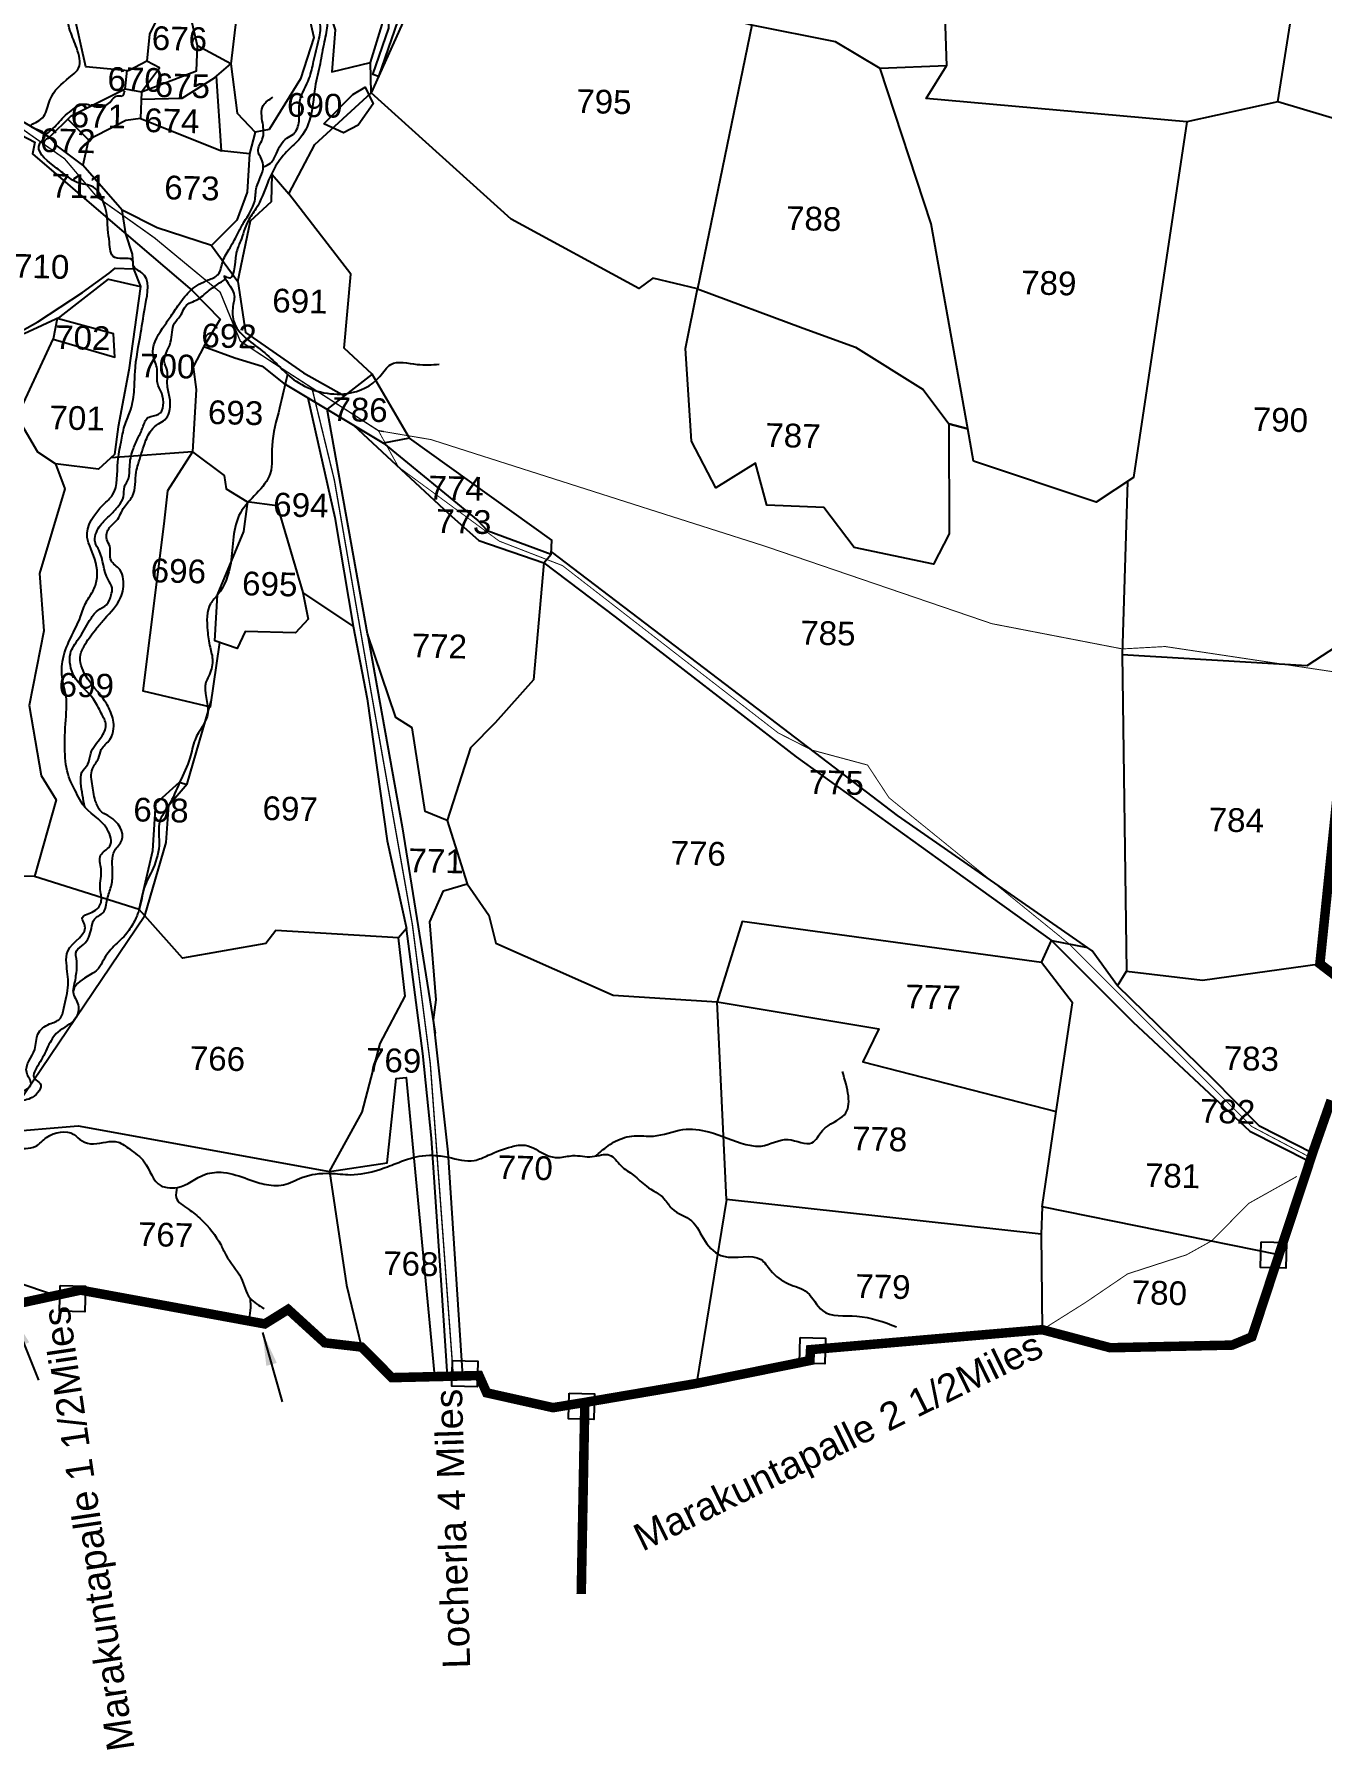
# Model space of a CAD drawing. Header units: feet. Extents: x 786471 to 797175, y 1568667 to 1582707.
# Drawn here: x 794198 to 795555, y 1571090 to 1572896 of the extents above; entities that cross this region are included whole.
import ezdxf
from ezdxf.enums import TextEntityAlignment as Align

# ---------------------------------------------------------------- set-up
doc = ezdxf.new("R2010")
doc.units = ezdxf.units.FT
doc.header["$LTSCALE"] = 15
doc.header["$MEASUREMENT"] = 0
doc.linetypes.add('HIDDEN2', pattern=[0.1875, 0.125, -0.0625])
for name, color, linetype in [('HILL', 17, 'Continuous'), ('PLOT', 7, 'Continuous'), ('PLOT NO', 7, 'Continuous'), ('ROADS', 6, 'Continuous'), ('TANKS-STREAM', 4, 'Continuous'), ('text2', 7, 'Continuous'), ('VILLAGE STONES', 240, 'Continuous')]:
    doc.layers.add(name, color=color, linetype=linetype)
doc.layers.add('VILLAGE BOUNDRY', color=5, linetype='HIDDEN2', lineweight=100)
doc.styles.get("Standard").update_dxf_attribs({"font": 'arial.ttf'})
doc.linetypes.add('DOTS', pattern='A,1e-06,-3,["●",Standard,S=3,R=0,X=-1.25,Y=-1.25],-3', length=6.000001)
doc.dimstyles.get("Standard").update_dxf_attribs({"dimtxt": 0.18, "dimasz": 35, "dimexe": 0.18, "dimexo": 0.0625, "dimgap": 0.09, "dimtad": 0, "dimtih": 1, "dimtoh": 1, "dimdec": 4, "dimzin": 0, "dimdsep": 46, "dimtxsty": 'Standard', "dimcen": 0.09, "dimadec": 0, "dimazin": 0, "dimtfac": 1, "dimtdec": 4, "dimtofl": 0, "dimtmove": 0, "dimatfit": 3, "dimfxl": 1, "dimtolj": 1, "dimtzin": 0, "dimarcsym": 0})

msp = doc.modelspace()

# ---------------------------------------------------------------- linework, layer by layer
at = {"layer": 'HILL', "lineweight": -2}
for points in [[(794529.3, 1573104.5), (794553.4, 1573113.5), (794573.4, 1573156.3), (794572.9, 1573178.2), (794634.9, 1573165.3), (794641.3, 1573161.8), (794629.9, 1573087.5), (794620.6, 1573023.1), (794605, 1572963.7), (794588.2, 1572930.3), (794560.9, 1572851.9), (794555, 1572854), (794572, 1572902.9), (794574.8, 1573003.7), (794575.6, 1573029), (794581.9, 1573048.2), (794584.1, 1573080.7), (794531.6, 1573096.8), (794529.3, 1573104.5)], [(794503.6, 1572802.1), (794534.1, 1572833), (794547, 1572840.9), (794555.3, 1572823.1), (794539.7, 1572800.7), (794524.3, 1572792.8), (794503.6, 1572802.1)]]:
    msp.add_lwpolyline(points, dxfattribs=at)
at = {"layer": 'PLOT', "lineweight": -2}
for points in [[(794644.7, 1573174.5), (794625.1, 1572994.1), (794553.2, 1572835), (794552.6, 1572866.7), (794564.9, 1572906.7), (794563.9, 1573041.3), (794574.6, 1573048.2), (794573.4, 1573081.2), (794510.5, 1573092.3)], [(794427, 1573046.6), (794405.4, 1572865.5), (794370.4, 1572884.4), (794363.6, 1572913.2), (794372, 1572994.3)], [(794456.2, 1573043.5), (794487.8, 1572914.6), (794493, 1572893.1), (794478.8, 1572849.6), (794445.7, 1572796.3), (794431.2, 1572793.3)], [(794477.4, 1573040.3), (794491.6, 1572972.9), (794515.5, 1572901.3), (794511.8, 1572857), (794552.6, 1572866.7)], [(794330.6, 1573001.9), (794339.3, 1572936.8), (794319.6, 1572896.8), (794317.1, 1572868.3), (794297.5, 1572858.1), (794252.8, 1572862.3), (794241.6, 1572912.4), (794242.7, 1572960.9), (794235.3, 1572988.1), (794241.3, 1573033.9)], [(795012, 1573007.3), (795155.1, 1572988.9), (795159.5, 1572863.2)], [(795508.5, 1572825.2), (795412.7, 1572804.3), (795138.1, 1572828.8), (795159.5, 1572863.2), (795089.5, 1572860.4), (795042.5, 1572888.7), (794954.2, 1572906), (794625.1, 1572994.1)], [(795609.5, 1572795.1), (795508.5, 1572825.2), (795533.9, 1572985.5)], [(794148.9, 1572952.2), (794140.9, 1572950.9), (794126.3, 1572929.6), (794107.7, 1572931.8), (794100.1, 1572908.5), (794108.5, 1572821.2), (794126.7, 1572811), (794163.9, 1572813.1), (794179.7, 1572808.6), (794214.4, 1572788.1), (794237.2, 1572810.6), (794294.3, 1572839.1), (794296.1, 1572858.3)], [(794954.2, 1572906), (794897, 1572628.5), (795008.3, 1572587), (795063.7, 1572566.8), (795135, 1572522.2), (795161.8, 1572486.2), (795181.9, 1572480.8)], [(794311.3, 1572836), (794369.2, 1572858.1), (794370.4, 1572884.4)], [(794310.9, 1572828.1), (794354.2, 1572829.1), (794388.3, 1572850.8), (794405.4, 1572865.5)], [(794311.2, 1572836), (794330.3, 1572861.1), (794317.1, 1572868.3)], [(794405.4, 1572865.5), (794412.1, 1572813.5), (794431.2, 1572793.3), (794425, 1572770.6), (794395.7, 1572773.7), (794390.3, 1572852.5)], [(795412.7, 1572804.3), (795356.5, 1572429.8), (795317, 1572403.7), (795187.9, 1572446.7), (795181.9, 1572480.8), (795143.4, 1572696.8), (795089.5, 1572860.4)], [(794294.3, 1572839.1), (794311.2, 1572836), (794310.2, 1572807.7), (794295, 1572805.8), (794255.5, 1572785.2), (794233.8, 1572807.2)], [(794385.2, 1572673.9), (794412.9, 1572636.1), (794426.2, 1572700.1), (794448.4, 1572720.3), (794449.1, 1572748.7), (794466.4, 1572728.6), (794493.9, 1572780.5), (794553.2, 1572835)], [(795181.9, 1572480.8), (795161.8, 1572486.2), (795162.4, 1572370.3), (795145.9, 1572338.2), (795062.1, 1572356), (795030.1, 1572398.1), (794970, 1572400.5), (794958.3, 1572444.6), (794916.3, 1572418.6), (794890.7, 1572468), (794884.6, 1572565.6), (794897, 1572628.5), (794849.9, 1572639.6), (794835.4, 1572628.6), (794700.7, 1572701.8), (794553.2, 1572835)], [(794161, 1572802.4), (794199.1, 1572782.9), (794196.4, 1572770.6), (794278.3, 1572700.4), (794364.6, 1572626.6), (794394.1, 1572596.5), (794376.9, 1572567.6), (794409.8, 1572555.7), (794438.4, 1572546.8), (794461.1, 1572529.1), (794566.4, 1572465.7), (794665.6, 1572384.2), (794675.6, 1572374), (794742.9, 1572349), (794743.8, 1572363.5), (794593.6, 1572471.2), (794566.4, 1572465.7)], [(794310.2, 1572807.7), (794395.7, 1572773.7)], [(794255.5, 1572785.2), (794249.6, 1572758.5), (794222.8, 1572778.8), (794214.4, 1572788.1)], [(794425, 1572770.6), (794422.6, 1572730.3), (794411.6, 1572700.8), (794385.2, 1572673.9), (794327.8, 1572692.6), (794291.1, 1572711.1), (794249.6, 1572758.5)], [(794554.3, 1572538.6), (794525, 1572566), (794532, 1572643.9), (794466.4, 1572728.6)], [(794302.9, 1572649.5), (794302, 1572665), (794294.7, 1572686.4), (794291.1, 1572711.1)], [(794137, 1572548.4), (794148.3, 1572547.7), (794165.6, 1572561.2), (794179.7, 1572581), (794202.1, 1572593.5), (794249, 1572624.5), (794277.1, 1572644.9), (794283.7, 1572650.3), (794302.9, 1572649.5), (794310.4, 1572630.9)], [(794187.6, 1572581.3), (794225.5, 1572598.8), (794276.7, 1572638.7), (794310.4, 1572630.9), (794297.9, 1572542.6), (794286.9, 1572483), (794283, 1572453.8), (794266.1, 1572438.6), (794220.9, 1572443.9), (794202.1, 1572456.2), (794180.4, 1572493.5), (794218.3, 1572575.3), (794283.4, 1572556.4), (794282, 1572581.1), (794222.5, 1572597.3), (794218.3, 1572575.3)], [(794412.9, 1572636.1), (794420.9, 1572582.4), (794482, 1572540), (794525.2, 1572515.8)], [(794376.9, 1572567.6), (794365.6, 1572546.2), (794369.1, 1572522.3), (794365.2, 1572456.6), (794278.9, 1572450.2)], [(794593.6, 1572471.2), (794554.3, 1572538.6), (794506.9, 1572501.5)], [(794486.6, 1572513.7), (794515, 1572387.5), (794534.4, 1572273.1), (794481.2, 1572308.5)], [(794633.4, 1572068.2), (794610.3, 1572077.9), (794596.5, 1572165.8), (794579.2, 1572177), (794549.4, 1572265), (794506.9, 1572501.5)], [(794534.6, 1572484.9), (794634.7, 1572391.6), (794666.6, 1572363.3), (794735.1, 1572339.8), (794742.9, 1572349)], [(794220.9, 1572443.9), (794230.4, 1572417.7), (794203.9, 1572328.7), (794208.5, 1572268), (794193.1, 1572189.6), (794205.6, 1572115.9), (794221.5, 1572090.2), (794198.6, 1572009.4), (794159.6, 1572010.4), (794146.6, 1571970.6), (794060.2, 1571999.3), (794066.2, 1572025.5)], [(794365.2, 1572456.6), (794338.6, 1572415.5), (794334.9, 1572380.7), (794312.6, 1572204.8), (794383.9, 1572188), (794394, 1572255.8)], [(794365.2, 1572456.6), (794398.4, 1572431.8), (794400.4, 1572417.8), (794422.2, 1572404.5), (794454.2, 1572400.2), (794481.2, 1572308.5), (794486.9, 1572280.4), (794473.7, 1572266.1), (794420.7, 1572267.4), (794412.2, 1572249.6), (794388.5, 1572257.7), (794391.4, 1572306), (794419.2, 1572372.8), (794423.4, 1572404.3)], [(795350.1, 1572425.6), (795344.5, 1572243.2), (795539.4, 1572231.6), (795618, 1572283)], [(795339.4, 1571894.3), (795312.9, 1571931.1), (795107.9, 1572073.6), (794926.9, 1572211.7), (794743.1, 1572351.8)], [(794735.1, 1572339.8), (794724.2, 1572216.7), (794683.8, 1572171.1), (794658, 1572145), (794633.4, 1572068.2), (794654.3, 1572001.8)], [(794735.1, 1572339.8), (794810.5, 1572282.8), (795001, 1572135.6), (795168, 1572015.2), (795269.9, 1571941.8), (795307.9, 1571934.6)], [(794534.4, 1572273.1), (794549.1, 1572196.5), (794570.1, 1572047), (794590.4, 1571954.7), (794582.2, 1571944.9), (794452.7, 1571952.5), (794442.4, 1571938.8), (794354.4, 1571923.4), (794314.9, 1571967.8), (794337.3, 1572045.3), (794340.2, 1572084.5), (794359.3, 1572107), (794384.8, 1572194.1)], [(794549.4, 1572265), (794585.8, 1572061.6), (794620.6, 1571844.4)], [(795344.5, 1572243.2), (795348.9, 1571909.7), (795429.1, 1571900.1), (795552.8, 1571917.4)], [(794308.9, 1571974.6), (794323.1, 1572036.6), (794326.6, 1572086.4), (794351.5, 1572108.7), (794359.1, 1572106.4)], [(794314.9, 1571967.8), (794308.9, 1571974.6), (794198.6, 1572009.4)], [(794649.7, 1571483.3), (794634.3, 1571719.1), (794619.1, 1571858.5), (794621.9, 1571879.3), (794615.1, 1571961.5), (794629.6, 1571994.2), (794654.3, 1572001.8), (794677.4, 1571968.5), (794684.5, 1571939.1), (794808.4, 1571884.3), (794917.8, 1571877.5)], [(794314.9, 1571967.8), (794160.3, 1571739.8), (794244.7, 1571746.6), (794509.4, 1571698.5), (794543.8, 1571761.3), (794562.7, 1571833.5), (794589.2, 1571883.5), (794582.2, 1571944.9)], [(794633.8, 1571482.9), (794627.4, 1571578.8), (794617, 1571733.8), (794607.9, 1571822.8), (794590.4, 1571954.7)], [(795259.5, 1571918.9), (794944.2, 1571962), (794917.8, 1571877.5), (795088.1, 1571849), (795071.4, 1571814), (795275.1, 1571761.7)], [(795260.1, 1571661.6), (795275.1, 1571761.7), (795292.2, 1571876.4), (795259.5, 1571918.9), (795269.9, 1571941.8)], [(795269.9, 1571941.8), (795355.7, 1571856.3), (795479.1, 1571741.1), (795542.2, 1571709.2)], [(795545, 1571717.9), (795489.1, 1571746.5), (795439.2, 1571796.9), (795339.4, 1571894.3), (795348.9, 1571909.7)], [(794927.6, 1571669), (794917.8, 1571877.5)], [(794509.4, 1571698.5), (794570.1, 1571707.9), (794579.8, 1571796.6), (794590.1, 1571797.8), (794614.7, 1571539.1), (794619.7, 1571486.8)], [(794160.3, 1571739.8), (794160.4, 1571599.2), (794162.9, 1571588.2), (794221.5, 1571568.2)], [(794509.4, 1571698.5), (794527.3, 1571578.8), (794543.2, 1571513.7)], [(795259, 1571632.6), (794927.6, 1571669), (794896, 1571475.3)], [(795509.7, 1571611), (795260.1, 1571661.6), (795259, 1571632.6), (795260.3, 1571532)]]:
    msp.add_lwpolyline(points, dxfattribs=at)
at = {"layer": 'ROADS', "linetype": 'HIDDEN2', "lineweight": -2, "ltscale": 10, "const_width": 1.5}
for points in [[(794072.6, 1572887.4), (794112.2, 1572811.5), (794123.8, 1572806.1), (794158, 1572807.5), (794178.2, 1572802), (794230.3, 1572765.4), (794264.2, 1572725.3), (794325, 1572682.1), (794394.2, 1572624.9), (794404.2, 1572600.4), (794415.4, 1572573.3), (794460.7, 1572543.5), (794560.9, 1572479), (794566.6, 1572478)], [(794639.7, 1571485.1), (794615.6, 1571812), (794596.7, 1571958.8), (794553.1, 1572204.6), (794514.5, 1572427), (794490.8, 1572524.3)]]:
    msp.add_lwpolyline(points, dxfattribs=at)
at = {"layer": 'ROADS', "linetype": 'DOTS', "lineweight": -3, "ltscale": 0.25, "const_width": 1}
for points in [[(795543.4, 1571713.1), (795480.5, 1571746.3), (795288.9, 1571938.2), (795098.9, 1572092.3), (795076.2, 1572126.8), (795017.4, 1572142.6), (794982.1, 1572160.6), (794754.8, 1572336.9), (794688.3, 1572362.6), (794582, 1572440.8), (794560.9, 1572479)], [(794566.6, 1572478), (794616.3, 1572469.6), (794665.4, 1572453.9), (794848, 1572395.6), (794967.6, 1572357.5), (795207.1, 1572275.7), (795344.7, 1572249.1), (795389.8, 1572251.6), (795592.4, 1572221.2)], [(795260.3, 1571532), (795305.6, 1571560.5), (795350.2, 1571590.8), (795412.3, 1571610.9), (795438.6, 1571625.5), (795478.1, 1571665.2), (795528.6, 1571693.5)]]:
    msp.add_lwpolyline(points, dxfattribs=at)
at = {"layer": 'TANKS-STREAM', "lineweight": -2}
for points in [[(794439.6, 1572756.8), (794447.1, 1572760.8), (794453.4, 1572771.1), (794464.5, 1572787.1), (794471.3, 1572791.3), (794477.3, 1572805.1), (794477.4, 1572814.9), (794478.2, 1572826.1), (794488.1, 1572850.3), (794492.7, 1572867.8), (794498.2, 1572891.1), (794498.7, 1572909.4), (794495.7, 1572914.9), (794493.9, 1572923.9), (794486, 1572952.7), (794483.1, 1572961), (794479.9, 1572977.9), (794471.9, 1573004), (794469.7, 1573015.4), (794461.6, 1573042.7), (794462.9, 1573053.6), (794462.7, 1573077.6), (794467, 1573096), (794479.4, 1573107.4), (794486.9, 1573119.4), (794490, 1573142.9), (794493.9, 1573164.3), (794488.2, 1573179.8), (794484.9, 1573197.9), (794497.4, 1573238.4), (794495.6, 1573245.8), (794489.4, 1573262.7), (794486.2, 1573274.5), (794476.4, 1573298.3), (794470.5, 1573326.3), (794462.1, 1573336.5), (794462.2, 1573353.7), (794462.2, 1573370.7), (794459.2, 1573387.7), (794447.2, 1573384.9), (794427.2, 1573384.3), (794396.7, 1573386.6), (794388.2, 1573377.4), (794373.7, 1573368.1), (794350.1, 1573367.1), (794326.8, 1573370.3), (794313.1, 1573366.3), (794286.8, 1573350.3), (794230.9, 1573339), (794213.9, 1573342.9), (794199.4, 1573343.6), (794198.2, 1573343.2), (794144.2, 1573347.5), (794134.1, 1573353.6), (794127, 1573350.8), (794109, 1573356.4), (794091.9, 1573351.6), (794061.1, 1573338.9), (794055.1, 1573349.8), (794060.5, 1573359.8), (794057.3, 1573388.4), (794046.3, 1573418.6), (794039.8, 1573449), (794038.3, 1573467.2), (794022.6, 1573478), (794001.5, 1573491.6), (793983.9, 1573514.1), (793964, 1573541.7), (793940.8, 1573578), (793937.8, 1573613.3), (793944.2, 1573642.4), (793969.1, 1573659.6), (793964.9, 1573675.1)], [(794104.6, 1571737.8), (794110.7, 1571749.2), (794148.6, 1571762.5), (794158.2, 1571771.7), (794179.8, 1571781.3), (794195, 1571791), (794190.4, 1571802.8), (794198.9, 1571827.3), (794202.1, 1571843.4), (794214.5, 1571854.1), (794225.1, 1571859.2), (794229.5, 1571870.6), (794234, 1571895.3), (794232.3, 1571918.2), (794233.7, 1571930.8), (794251.4, 1571959.1), (794248.9, 1571965), (794259.4, 1571971.9), (794268.7, 1571982), (794267.7, 1571997.5), (794268.8, 1572017.3), (794268.2, 1572031.7), (794277.8, 1572041.2), (794275.1, 1572059.2), (794249.1, 1572085.6), (794243.7, 1572095.4), (794233.9, 1572117.3), (794230.6, 1572145), (794231.8, 1572178.4), (794232.2, 1572196.2), (794228.4, 1572215.2), (794227.7, 1572232.9), (794234.9, 1572256.8), (794247.2, 1572283.2), (794253.3, 1572298.8), (794260.8, 1572311.3), (794264.5, 1572324.2), (794258, 1572354.9), (794254.1, 1572366.6), (794271.1, 1572400.9), (794280.9, 1572411.5), (794286.4, 1572446.3), (794289.8, 1572466.7), (794293.5, 1572483.7), (794299.1, 1572498.6), (794303.5, 1572519.7), (794304.5, 1572540.9), (794310.7, 1572582.4), (794315.5, 1572611.8), (794311.7, 1572645.3), (794302.7, 1572653.4), (794302.5, 1572657.2), (794283.1, 1572661.5), (794277.5, 1572677.4), (794276, 1572690.9), (794274.4, 1572708.8), (794271, 1572720.3), (794260.7, 1572735.5), (794243, 1572740.6), (794231.8, 1572747.9), (794218, 1572758.5), (794204.2, 1572781.6), (794209.7, 1572790.8), (794194.6, 1572799.8), (794205, 1572806.7), (794210.4, 1572814.1), (794216.7, 1572831.4), (794238.4, 1572853.5), (794245, 1572860.8), (794243.1, 1572881.8), (794236.3, 1572899.9), (794232.8, 1572927.9), (794237.6, 1572948.9), (794236.6, 1572968.3), (794232.1, 1572982.2), (794229.3, 1573000.7), (794231.9, 1573025.6), (794236.8, 1573036.5), (794229.6, 1573048), (794221.3, 1573058), (794211.5, 1573079.8), (794198.1, 1573092.2)], [(794463.5, 1573087.2), (794470.1, 1573075.1), (794467.8, 1573063.4), (794462.3, 1573049.2), (794474.8, 1573027.7), (794482.9, 1572993.8), (794488.7, 1572969.6), (794494.4, 1572952.3), (794500.5, 1572930.8), (794506.8, 1572907.9), (794503.9, 1572888.6), (794499.4, 1572865.4), (794494.2, 1572841), (794488.1, 1572805.1), (794475, 1572783.1), (794466.1, 1572774.7), (794452.6, 1572757.5), (794444.3, 1572740.6), (794431.9, 1572712.6), (794423.6, 1572699.7), (794415.6, 1572678.5), (794411.1, 1572665.5), (794401.6, 1572640.2), (794399.3, 1572641.5), (794408, 1572625.3), (794408, 1572612), (794408.4, 1572594.8), (794441.3, 1572560.8), (794474.2, 1572531.1), (794528.2, 1572518.2), (794562.3, 1572536), (794574, 1572548.8), (794601.6, 1572548.8), (794625.1, 1572548.9)], [(794209.7, 1572790.4), (794216.6, 1572795.9), (794229.5, 1572809.5), (794237.7, 1572816.3), (794250.5, 1572823), (794263.7, 1572820.2), (794276.5, 1572823.5), (794287.9, 1572831.8), (794290.6, 1572831.4), (794293.7, 1572837)], [(794251.5, 1572082.5), (794247.5, 1572107.8), (794248.6, 1572119.3), (794254.7, 1572127.6), (794257.9, 1572139), (794268.7, 1572156), (794273.8, 1572168.8), (794269, 1572181.3), (794260.6, 1572196.2), (794240.1, 1572220.7), (794236.4, 1572231.5), (794236.4, 1572244.4), (794245, 1572259.7), (794256.7, 1572278.9), (794265.4, 1572289.7), (794274.6, 1572295.7), (794279.4, 1572306), (794280.4, 1572313.3), (794276.1, 1572322.2), (794266.7, 1572352.6), (794262.6, 1572361.4), (794266.9, 1572377.8), (794277.2, 1572389), (794287.2, 1572399.8), (794292.4, 1572409.4), (794293.4, 1572419.8), (794297.6, 1572428.4), (794298.9, 1572441.2), (794302.2, 1572458.3), (794307.5, 1572471), (794312.7, 1572482.3), (794318.5, 1572492.9), (794329.3, 1572496.2), (794332.6, 1572518.4), (794328.1, 1572529.4), (794327.7, 1572543.8), (794323.5, 1572558.5), (794333.6, 1572586.9), (794341.4, 1572598.4), (794350.9, 1572612.2), (794363.8, 1572627.3), (794381.5, 1572637.7), (794391.8, 1572643.2), (794397.1, 1572657.6), (794404.7, 1572671.7), (794413.4, 1572688.1), (794419.2, 1572698.6), (794430.6, 1572720.9), (794432.6, 1572735.4), (794439.6, 1572757), (794437.7, 1572765.1), (794434.1, 1572773.7), (794438.6, 1572785.7), (794439, 1572803), (794439.6, 1572821.6), (794449.8, 1572830.2)], [(794239.4, 1571888.7), (794242.3, 1571904.6), (794243.1, 1571920), (794243, 1571931.1), (794250.4, 1571937.8), (794258.5, 1571954.7), (794261.8, 1571964.5), (794270.9, 1571971.5), (794275.2, 1571985.2), (794279.3, 1571998.7), (794280.9, 1572012.8), (794283.2, 1572036.7), (794290.7, 1572047.6), (794278.1, 1572072.3), (794269.6, 1572077.2), (794263.4, 1572087.2), (794259.6, 1572104.8), (794259.6, 1572122.8), (794265.9, 1572133.6), (794268.9, 1572143), (794278, 1572153.7), (794282, 1572165.3), (794279.1, 1572182.2), (794272.5, 1572194.5), (794252.5, 1572221), (794247.1, 1572242.8), (794252, 1572254), (794264.4, 1572271.3), (794272.6, 1572281), (794289.3, 1572303), (794292.1, 1572322.5), (794288.4, 1572332.6), (794279.3, 1572342.3), (794277.8, 1572357.2), (794274.8, 1572364.4), (794277.7, 1572376.9), (794285, 1572384.3), (794293.3, 1572398.8), (794301.8, 1572410.1), (794305.7, 1572435.2), (794307.8, 1572443.5), (794314.7, 1572465.4), (794321.5, 1572479.3), (794329.2, 1572486.2), (794335.9, 1572490.5), (794340.4, 1572498.1), (794341.2, 1572512.8), (794338.6, 1572526.5), (794337.6, 1572544.8), (794335.8, 1572549.4), (794342, 1572572.1), (794346.1, 1572592.2), (794352.1, 1572599.8), (794360, 1572612.4), (794367.2, 1572615.6), (794380.7, 1572625.1), (794391.6, 1572633.2), (794399.7, 1572638.6)], [(794465, 1572538.3), (794456.8, 1572502.7), (794448.9, 1572463), (794446.9, 1572434), (794415.5, 1572392.4), (794405.3, 1572339.4), (794391.4, 1572306), (794384.2, 1572296.9), (794380.9, 1572268.4), (794383.5, 1572251), (794386.2, 1572236.6), (794381.9, 1572220.2), (794379.1, 1572213.9), (794381.1, 1572181.6), (794367.7, 1572153.5), (794362.4, 1572134.1), (794351.5, 1572108.7), (794340.2, 1572084.5), (794330.4, 1572067), (794329.9, 1572045.8), (794323.6, 1572018.2), (794314.2, 1571997.5), (794308.9, 1571974.6), (794303.8, 1571962.4), (794295.9, 1571949.6), (794282.2, 1571935.9), (794271.2, 1571921.3), (794266.2, 1571912.6), (794254.1, 1571904.1), (794239.4, 1571887.4), (794244.6, 1571874.1), (794241.8, 1571860), (794223.2, 1571845.5), (794212.8, 1571830.2), (794208.3, 1571820.9), (794203.2, 1571811.9), (794198.7, 1571796.5), (794204.6, 1571791.4), (794196.3, 1571776.7), (794181.8, 1571771.6), (794172.6, 1571765.2), (794150.8, 1571764.3), (794145.2, 1571760.6), (794144.2, 1571733.9), (794147.6, 1571723.5), (794154.5, 1571720.9), (794177.4, 1571722.5), (794199.9, 1571725.3), (794211.4, 1571734.5), (794240.1, 1571737.7), (794248.7, 1571730.8), (794260.8, 1571727.8), (794286.7, 1571729.6), (794299, 1571722), (794314.2, 1571708.9), (794332.1, 1571683.6), (794338.4, 1571681.9), (794349.1, 1571681.9), (794378.6, 1571695.7), (794397.8, 1571697.6), (794423.2, 1571690.7), (794440.4, 1571685.4), (794460.8, 1571684.6), (794480.4, 1571692.3), (794509.7, 1571696.7), (794531.6, 1571695.3), (794561.3, 1571700.5), (794579.4, 1571707.1), (794603.9, 1571714.7), (794618.2, 1571715.7), (794634.6, 1571713.7), (794661.9, 1571710.3), (794676.6, 1571715.7), (794701.1, 1571724.8), (794715.6, 1571726.3), (794737.6, 1571716.1), (794750.6, 1571713.3), (794765.8, 1571715.4), (794786.2, 1571714.3), (794804.5, 1571716), (794816.4, 1571704.8), (794829.8, 1571694.7), (794843.2, 1571683.1), (794862.1, 1571669.8), (794870.1, 1571659.6), (794890.7, 1571646.7), (794905.1, 1571625.1), (794924.5, 1571609.3), (794964, 1571605.9), (794974.1, 1571594.7), (794992.9, 1571580.3), (795012.7, 1571571.3), (795028.7, 1571552.1), (795064.8, 1571546.3), (795106.8, 1571534.9)], [(794789.6, 1571714.8), (794802.9, 1571725.6), (794810.8, 1571730.5), (794830.4, 1571736.2), (794850.8, 1571736), (794881.7, 1571742.8), (794908.9, 1571740.4), (794948.1, 1571727.2), (794964.1, 1571725.5), (794992.5, 1571732.3), (795017.7, 1571728.9), (795028.9, 1571741.9), (795051.8, 1571758.4), (795049.8, 1571804.1)], [(794348.7, 1571681.9), (794347.9, 1571671.4), (794360.7, 1571659), (794374.2, 1571648.2), (794394.8, 1571621.6), (794400.1, 1571611), (794416.2, 1571586.4), (794425.8, 1571565.2), (794440.6, 1571554.4)], [(794425.7, 1571565.4), (794425.8, 1571552.2), (794423.8, 1571541.3)]]:
    msp.add_spline(points, degree=3, dxfattribs=at)
at = {"layer": 'VILLAGE BOUNDRY', "lineweight": -2, "ltscale": 25, "const_width": 10}
for points in [[(795572.2, 1572106), (795552.8, 1571917.4), (795569.9, 1571904.3)], [(795564.6, 1571773.7), (795544.9, 1571717.6), (795542, 1571708.6), (795509.7, 1571611), (795481.2, 1571524.5), (795460.3, 1571515.8), (795331.9, 1571513), (795260.3, 1571532), (795016.2, 1571511), (795015.5, 1571499.5), (794896.1, 1571475.4), (794778.4, 1571455.4), (794744.9, 1571449.9), (794675, 1571465.5), (794666.9, 1571483.7), (794575.1, 1571481.5), (794543.2, 1571513.7), (794504.4, 1571518.2), (794465.8, 1571553.4), (794441.2, 1571538.1), (794247.2, 1571573.7), (793934.1, 1571506.2)]]:
    msp.add_lwpolyline(points, dxfattribs=at)
at = {"layer": 'VILLAGE BOUNDRY', "linetype": 'ByBlock', "lineweight": -2, "ltscale": 25, "const_width": 10}
msp.add_lwpolyline([(794778.4, 1571455.4), (794774.6, 1571253.7)], dxfattribs=at)
at = {"layer": 'VILLAGE STONES', "lineweight": -2}
for points in [[(795490.9, 1571624.7), (795517.6, 1571624), (795516.9, 1571596.9), (795490.2, 1571597.5)], [(794225.7, 1571578.7), (794252.4, 1571578), (794251.8, 1571550.9), (794225.1, 1571551.5)], [(795005.3, 1571523.7), (795032, 1571523.1), (795031.4, 1571496), (795004.7, 1571496.6)], [(794639, 1571499.7), (794665.7, 1571499), (794665.1, 1571471.9), (794638.3, 1571472.5)], [(794761.9, 1571465.3), (794788.7, 1571464.6), (794788, 1571437.5), (794761.3, 1571438.1)]]:
    msp.add_lwpolyline(points, close=True, dxfattribs=at)

# ---------------------------------------------------------------- texts
at = {"layer": 'PLOT NO', "lineweight": -2}
for s, p in [('676', (794351.3, 1572891.9)), ('670', (794304.7, 1572848.9)), ('675', (794354.4, 1572842.3)), ('795', (794798.5, 1572825.5)), ('671', (794265.9, 1572810.5)), ('674', (794343.3, 1572805.4)), ('690', (794493.8, 1572821.7)), ('672', (794233.7, 1572784.4)), ('711', (794245.5, 1572736.5)), ('673', (794364.5, 1572734.6)), ('788', (795019.5, 1572702.3)), ('710', (794206.2, 1572652)), ('789', (795267.2, 1572634.5)), ('691', (794478.3, 1572615.5)), ('702', (794249.5, 1572576.9)), ('692', (794403.6, 1572578.7)), ('700', (794339, 1572547)), ('786', (794541.6, 1572501.1)), ('701', (794243.5, 1572492.3)), ('693', (794410.5, 1572497.9)), ('790', (795511.2, 1572490.5)), ('787', (794997.7, 1572473.8)), ('774', (794642.8, 1572418.4)), ('694', (794479.3, 1572400.6)), ('773', (794650.9, 1572383.2)), ('696', (794350.2, 1572331.2)), ('695', (794446.5, 1572317.5)), ('785', (795034.5, 1572265.7)), ('772', (794625.1, 1572252.1)), ('699', (794253.2, 1572210.8)), ('775', (795043.3, 1572108.4)), ('698', (794331.9, 1572079.3)), ('697', (794468, 1572080.8)), ('784', (795464.8, 1572068.8)), ('776', (794897.8, 1572033.8)), ('771', (794621.7, 1572025.8)), ('777', (795145.2, 1571882.4)), ('766', (794391.4, 1571817.5)), ('769', (794577, 1571815.7)), ('783', (795480.6, 1571817.6)), ('782', (795455.6, 1571761.9)), ('778', (795088.9, 1571732.9)), ('770', (794715.6, 1571702.6)), ('781', (795397.6, 1571694.2)), ('767', (794336.7, 1571632.1)), ('768', (794595.1, 1571601.5)), ('779', (795092.4, 1571577.4)), ('780', (795383.7, 1571570.9))]:
    msp.add_text(s, height=25, rotation=358.6227, dxfattribs=at).set_placement(p, align=Align.MIDDLE_CENTER)
at = {"layer": 'text2', "lineweight": -2}
for s, rotation, p in [('Marakuntapalle 1 1/2Miles', 98.4233, (794304.2, 1571090.6)), ('Marakuntapalle 2 1/2Miles', 26.0229, (794839.1, 1571297.9)), ('Locherla 4 Miles', 91.7113, (794657.7, 1571175.4))]:
    msp.add_text(s, height=28.979, rotation=rotation, dxfattribs=at).set_placement(p)

# ---------------------------------------------------------------- leaders
at = {"layer": 'VILLAGE BOUNDRY', "linetype": 'ByBlock', "lineweight": -2}
for points in [[(794174.7, 1571549), (794202.9, 1571478.7)], [(794438.8, 1571529.1), (794459.5, 1571456.2)]]:
    msp.add_leader(points, dimstyle='Standard', override={"dimgap": 0.09, "dimtad": 0}, dxfattribs=at)

doc.saveas('drawing.dxf')
